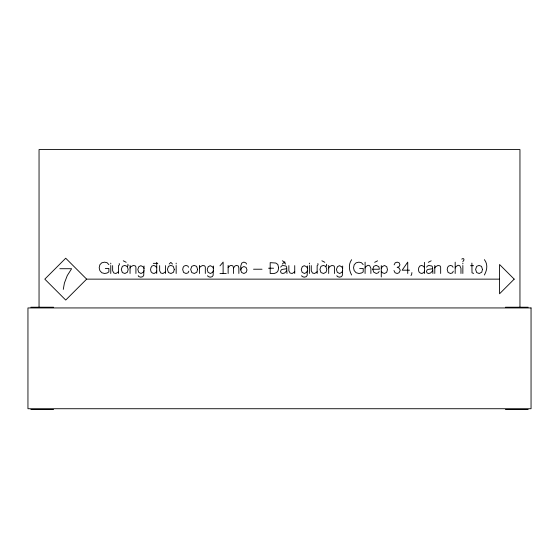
<?xml version="1.0" encoding="UTF-8"?>
<svg xmlns="http://www.w3.org/2000/svg" width="559" height="559" viewBox="0 0 559 559"><rect width="100%" height="100%" fill="white"/><g stroke="black" fill="none" stroke-linecap="round" stroke-linejoin="round"><path stroke-width="0.84" d="M63.279 289.387L64.418 283.029L67.269 275.566L71.622 268.718L59.82 268.718M372.762 269.242L373.754 266.377L376.144 265.357L378.834 266.671L379.4 269.242L372.762 269.242L373.768 272.177L376.263 273.491L378.205 272.813L379.142 271.513M240.733 269.927L241.712 267.656L243.892 266.538L246.065 267.412L247.001 269.927L246.093 272.45L243.892 273.491L241.572 272.45L240.733 269.927L240.733 266.105L241.754 263.079L243.892 262.101L245.841 262.87L246.624 264.093M484.367 275C487.106 270.242 488.084 264.197 484.367 259.635M188.809 271.192L188.062 272.82L186.007 273.491L183.59 272.443L182.688 269.494L183.191 267.251L184.121 266.084L186.056 265.427L187.894 266.084L188.579 267.251M453.293 271.192L452.552 272.82L450.498 273.491L448.073 272.443L447.179 269.494L447.682 267.251L448.611 266.084L450.54 265.427L452.385 266.084L453.069 267.251M156.73 271.024L156.073 272.387L154.081 273.491L152.348 272.995L151.119 271.856L150.581 269.808L150.916 267.705L151.964 266.056L153.823 265.427L155.675 266.315L156.73 267.796M424.581 271.024L423.918 272.387L421.926 273.491L420.2 272.995L418.964 271.856L418.432 269.808L418.761 267.705L419.809 266.056L421.668 265.427L423.519 266.315L424.581 267.796M461.874 259.243L462.132 258.705L463.684 258.705L463.998 259.949L462.845 261.661M351.646 259.69C348.292 264.253 348.942 270.304 351.646 275M394.137 264.833L395.192 262.821L397.149 262.136L399.147 262.821L399.964 264.833L399.049 266.713L397.149 267.328L399.049 267.992L400.286 270.186L399.049 272.743L397.149 273.491L395.038 272.743L393.983 270.535M381.28 268.425L382.272 266.566L384.592 265.504L386.765 266.79L387.457 269.676L386.653 272.352L384.48 273.484L382.307 272.687L381.28 271.262M280.744 267.146L281.331 266.182L282.763 265.483L285.942 266.028L286.648 267.146L286.977 273.484M426.678 267.146L427.258 266.182L428.69 265.483L431.876 266.028L432.582 267.146L432.904 273.484M144.054 270.752L143.055 272.394L141.001 273.498L138.66 272.303L137.814 269.438L138.856 266.664L140.826 265.686L142.978 266.678L144.054 268.418M213.461 270.752L212.462 272.394L210.401 273.498L208.06 272.303L207.214 269.438L208.262 266.664L210.233 265.686L212.378 266.678L213.461 268.418M307.506 270.752L306.507 272.394L304.452 273.498L302.112 272.303L301.266 269.438L302.307 266.664L304.278 265.686L306.43 266.678L307.506 268.418M342.695 270.752L341.689 272.394L339.634 273.498L337.294 272.303L336.448 269.438L337.489 266.664L339.46 265.686L341.612 266.678L342.695 268.418M365.097 267.985L365.991 266.531L368.046 265.245L369.723 265.749L370.883 268.341L370.883 273.491M455.18 267.985L456.074 266.531L458.128 265.245L459.805 265.749L460.965 268.341L460.965 273.491M130.051 267.999L130.876 266.699L133.252 265.476L135.229 265.86L135.914 267.006L135.914 273.491M199.458 267.999L200.276 266.699L202.658 265.476L204.629 265.86L205.321 267.006L205.321 273.491M328.685 267.999L329.51 266.699L331.892 265.476L333.863 265.86L334.548 267.006L334.548 273.491M434.79 267.999L435.608 266.699L437.99 265.476L439.961 265.86L440.653 267.006L440.653 273.491M233.529 273.491L233.529 267.992L234.955 265.979L236.513 265.392L238.316 265.993L238.854 267.992L238.854 273.491M169.216 264.044L170.83 262.395L172.514 264.044M282.344 264.051L283.958 262.402L285.642 264.051M286.648 270.933L284.671 272.946L282.791 273.491L281.163 272.946L280.527 271.59L281.086 270.074L281.995 269.452L286.648 268.718M432.582 270.933L430.598 272.946L428.725 273.491L427.097 272.946L426.461 271.59L427.013 270.074L427.921 269.452L432.582 268.718M86.638 279.137L65.724 300.057L44.804 279.137L65.724 258.223L86.638 279.137L499.55 279.137M228.135 267.572L229.98 265.735L231.454 265.392L232.935 265.993L233.529 267.992M219.987 265.846L223.118 262.101L223.118 273.491M410.942 275.461L411.578 274.853L411.906 272.568M127.172 266.35L128.172 269.417L127.41 272.226L124.902 273.491L122.358 272.568L121.289 269.417L122.358 266.35L124.713 265.413L127.172 266.35L128.074 265.602L127.906 264.267M325.806 266.35L326.805 269.417L326.044 272.226L323.535 273.491L320.992 272.568L319.923 269.417L320.992 266.35L323.347 265.413L325.806 266.35L326.708 265.602L326.54 264.267M118.508 271.779L115.965 273.491L113.84 273.016L112.638 270.759L112.638 265.609M165.513 271.779L162.969 273.491L160.852 273.016L159.65 270.759L159.65 265.609M294.726 271.779L292.182 273.491L290.058 273.016L288.856 270.759L288.856 265.609M317.142 271.779L314.598 273.491L312.474 273.016L311.272 270.759L311.272 265.609M374.677 262.318L377.591 260.822M428.278 262.318L431.192 260.822M473.718 273.393L472.006 272.841L471.88 263.086M153.278 263.345L157.771 263.345M470.524 265.693L473.606 265.693M268.544 268.215L273.603 268.215M105.309 268.46L108.872 268.46L108.872 271.912L107.125 273.023L104.575 273.491L101.766 272.736L99.851 270.584L99.188 267.775L99.851 264.777L101.766 262.814L104.575 262.157L107.125 262.723L108.872 264.638M359.647 268.46L363.217 268.46L363.217 271.912L361.463 273.023L358.913 273.491L356.104 272.736L354.189 270.584L353.533 267.775L354.189 264.777L356.104 262.814L358.913 262.157L361.463 262.723L363.217 264.638M253.527 269.221L262.017 269.221M409.558 270.193L402.166 270.193L407.728 262.101L407.728 273.491M219.987 273.491L226.255 273.491M30.829 307.219L53.587 307.219M505.413 307.219L528.171 307.219M30.829 409.447L53.587 409.447M505.413 409.447L528.171 409.447M321.9 260.787L324.814 262.29M282.288 260.787L285.202 262.29M123.266 260.787L126.173 262.29M317.875 263.527L318.036 264.861L317.142 265.609L317.142 273.491M119.235 263.527L119.402 264.861L118.508 265.609L118.508 273.491M336.86 275.636L337.336 276.537L339.383 277.187L341.402 276.691L342.36 275.391L342.695 266.007M301.671 275.636L302.146 276.537L304.201 277.187L306.22 276.691L307.177 275.391L307.506 266.007M207.627 275.636L208.102 276.537L210.149 277.187L212.168 276.691L213.133 275.391L213.461 266.007M138.22 275.636L138.695 276.537L140.749 277.187L142.769 276.691L143.726 275.391L144.054 266.007M519.954 307.499L519.954 149.553L39.046 149.553L39.046 307.499M462.845 263.128L462.845 263.89M462.845 265.476L462.845 273.491M455.18 262.192L455.18 273.491M434.79 265.406L434.79 273.491M424.581 262.332L424.581 273.484M381.28 265.588L381.28 276.936M365.097 262.192L365.097 273.491M328.685 265.406L328.685 273.491M309.393 263.128L309.393 263.89M309.393 265.476L309.393 273.491M294.726 265.609L294.726 273.491M228.135 265.371L228.135 273.491M199.458 265.406L199.458 273.491M176.162 263.128L176.162 263.89M176.162 265.476L176.162 273.491M165.513 265.609L165.513 273.491M156.73 262.332L156.73 273.484M130.051 265.406L130.051 273.491M110.759 263.128L110.759 263.89M110.759 265.476L110.759 273.491M278.648 267.754L278.054 270.759L276.691 272.526L274.301 273.491L270.186 273.491L270.186 262.646L275.818 263.037L277.795 264.456L278.648 267.754M174.282 269.417L173.521 272.226L171.012 273.491L168.469 272.568L167.4 269.417L168.469 266.35L170.823 265.413L173.283 266.35L174.282 269.417M197.572 269.417L196.81 272.226L194.308 273.491L191.765 272.568L190.689 269.417L191.765 266.35L194.12 265.413L196.579 266.35L197.572 269.417M482.487 269.417L481.725 272.226L479.217 273.491L476.673 272.568L475.604 269.417L476.673 266.35L479.028 265.413L481.488 266.35L482.487 269.417M514.196 279.137L499.55 293.782L499.55 264.498L514.196 279.137M531.05 307.939L27.95 307.939L27.95 408.727L531.05 408.727L531.05 307.939"/></g></svg>
